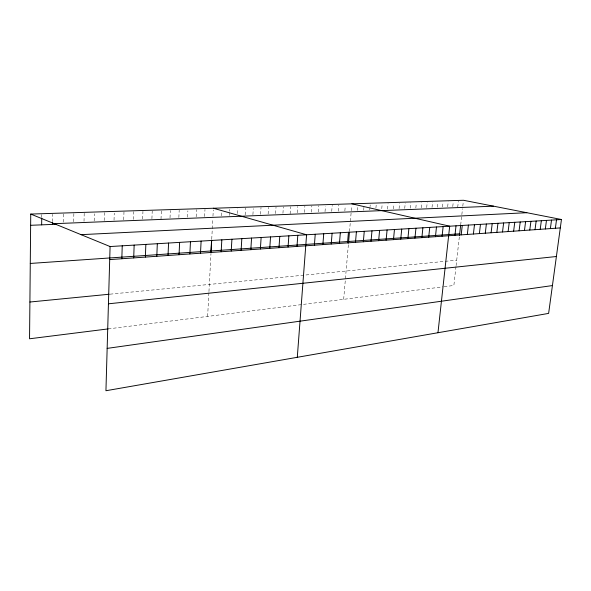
<?xml version="1.0" encoding="UTF-8"?>
<svg xmlns="http://www.w3.org/2000/svg" width="591" height="591" viewBox="0 0 591 591"><rect width="100%" height="100%" fill="white"/><g stroke="black" fill="none" stroke-linecap="round" stroke-linejoin="round"><path stroke-width="0.44" stroke-dasharray="2.96 2.22" d="M41.754 217.141L41.784 214.57M52.54 221.655L52.651 214.289M63.2 222.164L63.34 213.942M73.69 221.751L73.853 213.595M84.018 221.352L84.203 213.262M94.183 220.953L94.361 213.816M104.186 220.569L104.4 212.605M114.033 220.184L114.24 213.159M123.726 219.808L123.977 211.962M133.27 219.431L133.536 211.652M142.667 219.069L142.948 211.342M151.917 218.707L152.212 211.046M161.003 219.121L161.336 210.824M170.016 217.85L170.334 210.529M178.859 217.51L179.191 210.241M187.576 217.17L187.872 210.854M196.16 216.838L196.515 209.672M204.619 216.505L204.988 209.399M207.633 316.407L208.904 292.471M208.955 291.585L210.98 253.487M211.741 239.096L212.819 218.781M212.959 216.18L213.292 210.004M221.182 215.863L221.374 212.361M229.286 215.552L229.478 212.073M229.53 211.201L229.633 209.458M237.375 213.514L237.678 208.328M245.147 214.932L245.568 208.069M252.911 214.636L253.288 208.667M260.572 214.334L261.008 207.567M268.122 214.045L268.573 207.323M275.583 213.587L276.027 207.16M282.934 213.299L283.385 206.916M290.122 213.927L290.639 206.68M297.339 212.745L297.805 206.444M304.402 212.472L304.867 206.215M311.361 212.206L311.841 205.986M318.239 211.94L318.719 205.764M325.02 211.674L325.442 206.414M331.721 211.415L332.216 205.321M338.333 211.164L338.835 205.107M344.856 210.906L345.292 205.749M343.659 299.319L348.505 243.123M349.503 231.509L351.15 212.368M351.298 210.662L351.741 205.535M357.525 210.418L357.821 207.02M363.679 210.182L364.056 205.964M369.752 209.945L369.981 207.426M370.055 206.591L370.21 204.914M375.913 208.047L376.297 203.88M381.764 208.66L382.229 203.681M387.563 209.074L388.088 203.585M393.355 208.852L393.791 204.301M399.073 208.63L399.605 203.201M404.724 208.416L405.263 203.016M410.317 208.202L410.856 202.831M415.835 207.988L416.286 203.54M421.294 207.781L421.841 202.477M426.695 207.574L427.241 202.299M432.028 207.367L432.575 202.122M437.303 207.16L437.761 202.816M442.511 206.961L442.977 202.639M447.668 206.761L448.229 201.605M452.765 206.569L453.334 201.442M457.715 207.227L458.372 201.272M455.993 266.541L453.858 285.475L443.93 286.724M456.097 265.632L459.399 236.289M460.685 224.927L462.509 208.689M462.79 206.185L463.27 201.952M108.212 328.899L443.087 286.827M110.089 294.163L456.71 260.188"/><path stroke-width="0.89" d="M30.747 214.068L110.081 246.543L105.937 390.732L548.625 313.393L561.45 219.505L463.462 200.268L30.747 214.068L29.55 338.783L108.212 328.899M41.658 224.853L41.739 217.998M52.503 224.417L52.525 222.578M121.827 258.74L122.234 245.819M133.706 257.905L134.15 245.102M145.371 257.085L145.844 244.401M156.807 256.28L157.317 243.714M168.036 255.489L168.568 243.041M179.058 254.714L179.62 242.376M189.874 253.953L190.465 241.726M200.497 253.207L201.11 241.091M210.921 252.475L211.563 240.463M211.024 252.645L211.696 240.012M221.167 251.751L221.832 239.85M231.229 251.049L231.916 239.244M241.113 250.348L241.822 238.653M250.828 249.668L251.559 238.07M260.38 248.996L261.126 237.493M269.762 248.338L270.53 236.932M278.989 247.688L279.772 236.378M288.061 247.053L288.859 235.831M296.978 246.425L297.798 235.299M297.288 357.304L306.589 234.775L213.381 208.239M314.382 245.199L315.232 234.258M322.871 244.6L323.735 233.748M331.219 244.017L332.105 233.246M339.441 243.433L340.335 232.751M347.523 242.864L348.439 232.263M348.505 243.123L349.421 232.418M355.486 242.31L356.41 231.79M363.325 241.756L364.263 231.317M371.037 241.217L371.99 230.852M378.639 240.677L379.592 230.401M386.115 240.153L387.09 229.951M393.48 239.636L394.463 229.507M400.742 239.126L401.732 229.072M407.886 238.624L408.891 228.643M414.934 238.129L415.946 228.222M421.871 237.641L422.89 227.801M428.711 237.154L429.738 227.395M435.449 236.681L436.483 226.988M442.09 236.215L443.139 226.589M437.968 332.726L449.692 226.198L351.889 203.821M454.959 235.314L456.016 225.821M459.495 235.462L460.588 225.732M461.187 234.871L462.258 225.444M467.333 234.442L468.412 225.075M473.398 234.014L474.477 224.713M479.382 233.593L480.468 224.358M485.285 233.179L486.371 224.004M491.106 232.765L492.2 223.649M496.846 232.366L497.954 223.309M502.52 231.968L503.628 222.97M508.112 231.576L509.228 222.63M513.638 231.184L514.754 222.305M519.09 230.8L520.213 221.972M524.476 230.424L525.598 221.655M529.787 230.047L530.917 221.33M535.032 229.677L536.163 221.019M540.211 229.315L541.349 220.709M545.33 228.953L546.468 220.399M550.384 228.599L551.521 220.096M555.37 228.252L556.515 219.8M107.148 348.387L552.422 285.571M108.434 303.811L556.397 256.509M29.905 302.023L109.209 294.244M109.704 259.597L560.305 227.904M30.274 263.446L459.68 233.807M110.081 246.543L561.45 219.505M81.056 234.664L526.825 212.708M54.232 223.679L493.588 206.178M30.636 225.297L56.056 224.277"/></g></svg>
